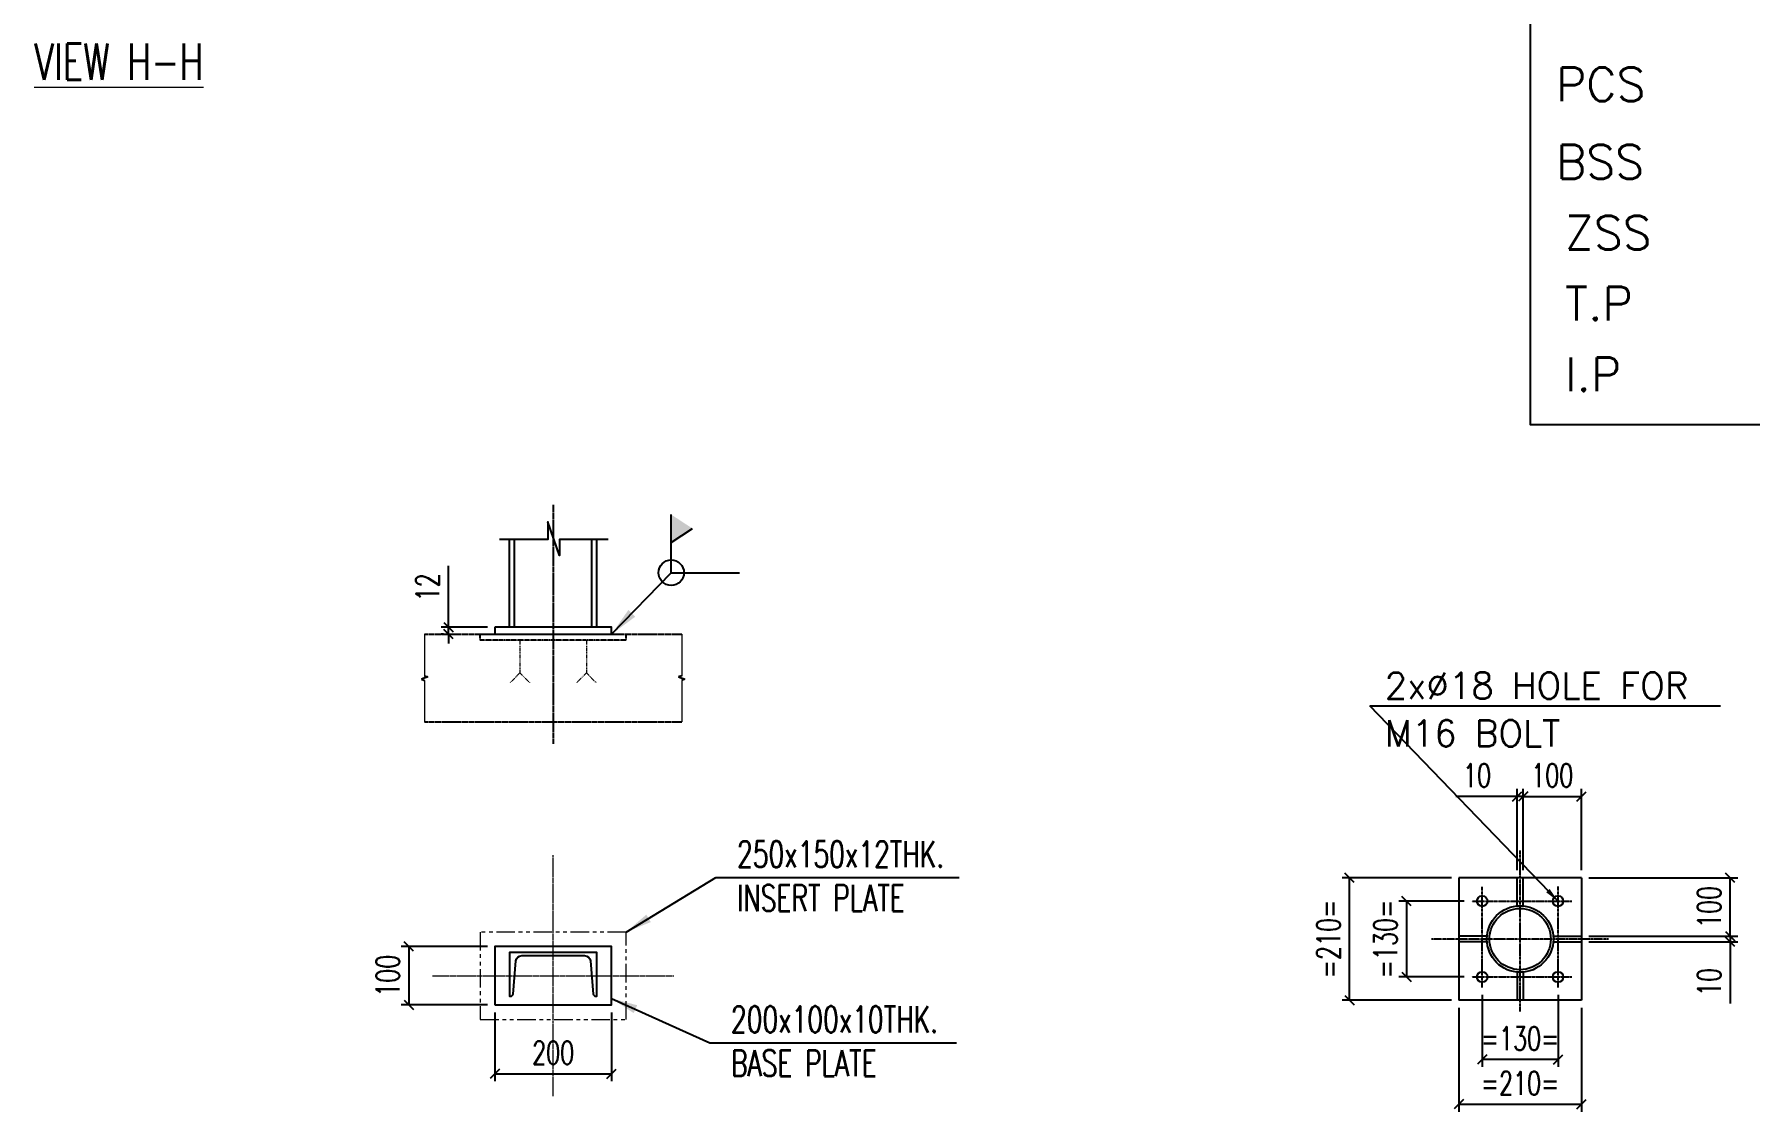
# Model space of a CAD drawing. Header units: millimetres. Extents: x -243837 to -5443, y 40 to 285140.
# Drawn here: x -71594 to -42190, y 102993 to 121458 of the extents above; entities that cross this region are included whole.
import ezdxf

# ---------------------------------------------------------------- set-up
doc = ezdxf.new("R2010")
doc.units = ezdxf.units.MM
for name, pattern in [('CENTER', [50.8, 31.75, -6.35, 6.35, -6.35]), ('CENTER2', [1.125, 0.75, -0.125, 0.125, -0.125]), ('HIDDEN', [0.375, 0.25, -0.125]), ('PHANTOM', [63.5, 31.75, -6.35, 6.35, -6.35, 6.35, -6.35])]:
    doc.linetypes.add(name, pattern=pattern)
for name, color, linetype, lineweight in [('CEN', 1, 'CENTER', 9), ('DIM', 1, 'Continuous', 9), ('PHANTAM', 21, 'PHANTOM', 0), ('R-OBJECT', 2, 'Continuous', 20), ('TEXT', 255, 'Continuous', 18)]:
    doc.layers.add(name, color=color, linetype=linetype, lineweight=lineweight)
for name, color, linetype in [('center', 1, 'CENTER2'), ('center line', 1, 'CENTER'), ('CONTOUR50', 4, 'Continuous'), ('object', 4, 'Continuous')]:
    doc.layers.add(name, color=color, linetype=linetype)
doc.styles.add('KA', font='romans.shx', dxfattribs={"width": 0.7})
doc.styles.add('RD', font='ROMAND.SHX')
doc.styles.add('romans', font='romans.shx', dxfattribs={"width": 0.7})
doc.dimstyles.new('Copy of rakesh4', dxfattribs={"dimscale": 160, "dimtxt": 2.5, "dimasz": 1, "dimexe": 0.8, "dimexo": 0.8, "dimgap": 1, "dimtad": 1, "dimdec": 0, "dimlfac": 0.25, "dimzin": 0, "dimdsep": 46, "dimtxsty": 'KA', "dimblk": 'OBLIQUE', "dimcen": 1.5, "dimclrd": 1, "dimclre": 1, "dimclrt": 2, "dimadec": 0, "dimazin": 0, "dimtfac": 1, "dimtdec": 0, "dimtmove": 0, "dimatfit": 2, "dimfxl": 0, "dimtolj": 1, "dimtzin": 0, "dimarcsym": 1})
doc.dimstyles.new('ISO-25-10', dxfattribs={"dimscale": 250, "dimtxt": 2.5, "dimasz": 2, "dimexe": 1.25, "dimexo": 0.625, "dimtad": 1, "dimdec": 0, "dimlfac": 0.1, "dimzin": 12, "dimtxsty": 'RD', "dimcen": 2.5, "dimclrd": 1, "dimclre": 1, "dimclrt": 7, "dimadec": 0, "dimazin": 1, "dimtfac": 1, "dimtdec": 0, "dimtmove": 0, "dimatfit": 3, "dimfxl": 1.25, "dimarcsym": 1})
doc.dimstyles.new('KAT', dxfattribs={"dimscale": 125, "dimtxt": 2.5, "dimasz": 2, "dimexe": 1, "dimexo": 0.06, "dimgap": 0.5, "dimtad": 1, "dimdec": 0, "dimzin": 0, "dimdsep": 46, "dimtxsty": 'KA', "dimcen": 1.5, "dimclrd": 1, "dimclre": 1, "dimclrt": 4, "dimadec": 0, "dimazin": 0, "dimtfac": 1, "dimtdec": 0, "dimtmove": 0, "dimatfit": 2, "dimfxl": 1.5, "dimtolj": 1, "dimtzin": 0, "dimarcsym": 0})

# ---------------------------------------------------------------- blocks, each defined once
blk = doc.blocks.new('_Oblique')
at = {"color": 0, "linetype": 'ByBlock', "lineweight": -2}
blk.add_line((-0.5, -0.5), (0.5, 0.5), dxfattribs=at)
blk = doc.blocks.new('*D160')
at = {"layer": 'DEFPOINTS', "color": 0, "transparency": 16777216}
for p in [(-46775, 105122, 0), (-45475, 105122, 0), (-46775, 103888)]:
    blk.add_point(p, dxfattribs=at)
at = {"layer": 'DIM', "color": 1, "lineweight": -2, "transparency": 16777216}
for p, q in [((-46775, 104994), (-46775, 103760)), ((-45475, 104994), (-45475, 103760)), ((-45475, 103888), (-46775, 103888))]:
    blk.add_line(p, q, dxfattribs=at)
at = {"layer": 'DIM', "color": 1, "lineweight": -2, "transparency": 16777216, "xscale": 160, "yscale": 160, "zscale": 160, "rotation": 180}
blk.add_blockref('_Oblique', (-46775, 103888), dxfattribs=at)
at = {"layer": 'DIM', "color": 1, "lineweight": -2, "transparency": 16777216, "xscale": 160, "yscale": 160, "zscale": 160}
blk.add_blockref('_Oblique', (-45475, 103888), dxfattribs=at)
at = {"layer": 'DIM', "color": 2, "transparency": 16777216, "insert": (-46125, 104248), "char_height": 400, "attachment_point": 5, "style": 'KA'}
blk.add_mtext('\\A1;=130=', dxfattribs=at)
blk = doc.blocks.new('*D161')
at = {"layer": 'DEFPOINTS', "color": 0, "transparency": 16777216}
for p in [(-47175, 104902, 0), (-45075, 104902, 0), (-45075, 103121)]:
    blk.add_point(p, dxfattribs=at)
at = {"layer": 'DIM', "color": 1, "lineweight": -2, "transparency": 16777216}
for p, q in [((-47175, 104774), (-47175, 102993)), ((-45075, 104774), (-45075, 102993)), ((-47175, 103121), (-45075, 103121))]:
    blk.add_line(p, q, dxfattribs=at)
at = {"layer": 'DIM', "color": 1, "lineweight": -2, "transparency": 16777216, "xscale": 160, "yscale": 160, "zscale": 160, "rotation": 180}
blk.add_blockref('_Oblique', (-47175, 103121), dxfattribs=at)
at = {"layer": 'DIM', "color": 1, "lineweight": -2, "transparency": 16777216, "xscale": 160, "yscale": 160, "zscale": 160}
blk.add_blockref('_Oblique', (-45075, 103121), dxfattribs=at)
at = {"layer": 'DIM', "color": 2, "transparency": 16777216, "insert": (-46125, 103481), "char_height": 400, "attachment_point": 5, "style": 'KA'}
blk.add_mtext('\\A1;=210=', dxfattribs=at)
blk = doc.blocks.new('*D162')
at = {"layer": 'DEFPOINTS', "color": 0, "transparency": 16777216}
for p in [(-46955, 106602, 0), (-48074, 105302), (-46955, 105302, 0)]:
    blk.add_point(p, dxfattribs=at)
at = {"layer": 'DIM', "color": 1, "lineweight": -2, "transparency": 16777216}
for p, q in [((-47083, 106602), (-48202, 106602)), ((-48074, 106602), (-48074, 105302)), ((-47083, 105302), (-48202, 105302))]:
    blk.add_line(p, q, dxfattribs=at)
at = {"layer": 'DIM', "color": 1, "lineweight": -2, "transparency": 16777216, "xscale": 160, "yscale": 160, "zscale": 160}
for p, rotation in [((-48074, 106602), 90), ((-48074, 105302), 270)]:
    blk.add_blockref('_Oblique', p, dxfattribs=dict(at, rotation=rotation))
at = {"layer": 'DIM', "color": 2, "transparency": 16777216, "insert": (-48434, 105952), "char_height": 400, "attachment_point": 5, "rotation": 90, "style": 'KA'}
blk.add_mtext('\\A1;=130=', dxfattribs=at)
blk = doc.blocks.new('*D163')
at = {"layer": 'DEFPOINTS', "color": 0, "transparency": 16777216}
for p in [(-49049, 107002), (-47175, 107002, 0), (-47175, 104902, 0)]:
    blk.add_point(p, dxfattribs=at)
at = {"layer": 'DIM', "color": 1, "lineweight": -2, "transparency": 16777216}
for p, q in [((-47303, 107002), (-49177, 107002)), ((-49049, 104902), (-49049, 107002)), ((-47303, 104902), (-49177, 104902))]:
    blk.add_line(p, q, dxfattribs=at)
at = {"layer": 'DIM', "color": 1, "lineweight": -2, "transparency": 16777216, "xscale": 160, "yscale": 160, "zscale": 160}
for p, rotation in [((-49049, 107002), 90), ((-49049, 104902), 270)]:
    blk.add_blockref('_Oblique', p, dxfattribs=dict(at, rotation=rotation))
at = {"layer": 'DIM', "color": 2, "transparency": 16777216, "insert": (-49409, 105952), "char_height": 400, "attachment_point": 5, "rotation": 90, "style": 'KA'}
blk.add_mtext('\\A1;=210=', dxfattribs=at)
blk = doc.blocks.new('*D164')
at = {"layer": 'DEFPOINTS', "color": 0, "transparency": 16777216}
for p in [(-45075, 106002, 0), (-45075, 105902, 0), (-42524, 105902)]:
    blk.add_point(p, dxfattribs=at)
at = {"layer": 'DIM', "color": 1, "lineweight": -2, "transparency": 16777216}
for p, q in [((-42524, 106002), (-42524, 106162)), ((-44947, 106002), (-42396, 106002)), ((-44947, 105902), (-42396, 105902)), ((-42524, 106002), (-42524, 105902)), ((-42524, 105902), (-42524, 104848))]:
    blk.add_line(p, q, dxfattribs=at)
at = {"layer": 'DIM', "color": 1, "lineweight": -2, "transparency": 16777216, "xscale": 160, "yscale": 160, "zscale": 160}
for p, rotation in [((-42524, 106002), 270), ((-42524, 105902), 90)]:
    blk.add_blockref('_Oblique', p, dxfattribs=dict(at, rotation=rotation))
at = {"layer": 'DIM', "color": 2, "transparency": 16777216, "insert": (-42884, 105215), "char_height": 400, "attachment_point": 5, "rotation": 90, "style": 'KA'}
blk.add_mtext('\\A1;10', dxfattribs=at)
blk = doc.blocks.new('*D165')
at = {"layer": 'DEFPOINTS', "color": 0, "transparency": 16777216}
for p in [(-45075, 107002, 0), (-42524, 107002), (-45075, 106002, 0)]:
    blk.add_point(p, dxfattribs=at)
at = {"layer": 'DIM', "color": 1, "lineweight": -2, "transparency": 16777216}
for p, q in [((-44947, 107002), (-42396, 107002)), ((-42524, 106002), (-42524, 107002)), ((-44947, 106002), (-42396, 106002))]:
    blk.add_line(p, q, dxfattribs=at)
at = {"layer": 'DIM', "color": 1, "lineweight": -2, "transparency": 16777216, "xscale": 160, "yscale": 160, "zscale": 160}
for p, rotation in [((-42524, 107002), 90), ((-42524, 106002), 270)]:
    blk.add_blockref('_Oblique', p, dxfattribs=dict(at, rotation=rotation))
at = {"layer": 'DIM', "color": 2, "transparency": 16777216, "insert": (-42884, 106502), "char_height": 400, "attachment_point": 5, "rotation": 90, "style": 'KA'}
blk.add_mtext('\\A1;100', dxfattribs=at)
blk = doc.blocks.new('*D166')
at = {"layer": 'DEFPOINTS', "color": 0, "transparency": 16777216}
for p in [(-46175, 108397), (-46175, 107002, 0), (-46075, 107002, 0)]:
    blk.add_point(p, dxfattribs=at)
at = {"layer": 'DIM', "color": 1, "lineweight": -2, "transparency": 16777216}
for p, q in [((-46175, 107130), (-46175, 108525)), ((-46075, 107130), (-46075, 108525)), ((-46175, 108397), (-47229, 108397)), ((-46075, 108397), (-46175, 108397)), ((-46075, 108397), (-45915, 108397))]:
    blk.add_line(p, q, dxfattribs=at)
at = {"layer": 'DIM', "color": 1, "lineweight": -2, "transparency": 16777216, "xscale": 160, "yscale": 160, "zscale": 160}
blk.add_blockref('_Oblique', (-46175, 108397), dxfattribs=at)
at = {"layer": 'DIM', "color": 1, "lineweight": -2, "transparency": 16777216, "xscale": 160, "yscale": 160, "zscale": 160, "rotation": 180}
blk.add_blockref('_Oblique', (-46075, 108397), dxfattribs=at)
at = {"layer": 'DIM', "color": 2, "transparency": 16777216, "insert": (-46862, 108757), "char_height": 400, "attachment_point": 5, "style": 'KA'}
blk.add_mtext('\\A1;10', dxfattribs=at)
blk = doc.blocks.new('*D167')
at = {"layer": 'DEFPOINTS', "color": 0, "transparency": 16777216}
for p in [(-45075, 108397), (-46075, 107002, 0), (-45075, 107002, 0)]:
    blk.add_point(p, dxfattribs=at)
at = {"layer": 'DIM', "color": 1, "lineweight": -2, "transparency": 16777216}
for p, q in [((-46075, 107130), (-46075, 108525)), ((-45075, 107130), (-45075, 108525)), ((-46075, 108397), (-45075, 108397))]:
    blk.add_line(p, q, dxfattribs=at)
at = {"layer": 'DIM', "color": 1, "lineweight": -2, "transparency": 16777216, "xscale": 160, "yscale": 160, "zscale": 160, "rotation": 180}
blk.add_blockref('_Oblique', (-46075, 108397), dxfattribs=at)
at = {"layer": 'DIM', "color": 1, "lineweight": -2, "transparency": 16777216, "xscale": 160, "yscale": 160, "zscale": 160}
blk.add_blockref('_Oblique', (-45075, 108397), dxfattribs=at)
at = {"layer": 'DIM', "color": 2, "transparency": 16777216, "insert": (-45575, 108757), "char_height": 400, "attachment_point": 5, "style": 'KA'}
blk.add_mtext('\\A1;100', dxfattribs=at)
blk = doc.blocks.new('*D171')
at = {"layer": 'DEFPOINTS', "color": 0, "transparency": 16777216}
for p in [(-64492, 111295), (-64450, 111175), (-63700, 111295)]:
    blk.add_point(p, dxfattribs=at)
at = {"layer": 'DIM', "color": 1, "lineweight": -2, "transparency": 16777216}
for p, q in [((-64492, 111295), (-64492, 112348)), ((-63828, 111295), (-64620, 111295)), ((-64578, 111175), (-64620, 111175)), ((-64492, 111175), (-64492, 111295)), ((-64492, 111175), (-64492, 111015))]:
    blk.add_line(p, q, dxfattribs=at)
at = {"layer": 'DIM', "color": 1, "lineweight": -2, "transparency": 16777216, "xscale": 160, "yscale": 160, "zscale": 160}
for p, rotation in [((-64492, 111295), 270), ((-64492, 111175), 90)]:
    blk.add_blockref('_Oblique', p, dxfattribs=dict(at, rotation=rotation))
at = {"layer": 'DIM', "color": 2, "transparency": 16777216, "insert": (-64852, 111982), "char_height": 400, "attachment_point": 5, "rotation": 90, "style": 'KA'}
blk.add_mtext('\\A1;12', dxfattribs=at)
blk = doc.blocks.new('*D173')
at = {"layer": 'DEFPOINTS', "color": 0, "transparency": 16777216}
for p in [(-63700, 105822), (-65176, 104822), (-63700, 104822)]:
    blk.add_point(p, dxfattribs=at)
at = {"layer": 'DIM', "color": 1, "lineweight": -2, "transparency": 16777216}
for p, q in [((-63828, 105822), (-65304, 105822)), ((-65176, 105822), (-65176, 104822)), ((-63828, 104822), (-65304, 104822))]:
    blk.add_line(p, q, dxfattribs=at)
at = {"layer": 'DIM', "color": 1, "lineweight": -2, "transparency": 16777216, "xscale": 160, "yscale": 160, "zscale": 160}
for p, rotation in [((-65176, 105822), 90), ((-65176, 104822), 270)]:
    blk.add_blockref('_Oblique', p, dxfattribs=dict(at, rotation=rotation))
at = {"layer": 'DIM', "color": 2, "transparency": 16777216, "insert": (-65536, 105322), "char_height": 400, "attachment_point": 5, "rotation": 90, "style": 'KA'}
blk.add_mtext('\\A1;100', dxfattribs=at)
blk = doc.blocks.new('*D174')
at = {"layer": 'DEFPOINTS', "color": 0, "transparency": 16777216}
for p in [(-63700, 104822), (-61700, 104822), (-61700, 103643)]:
    blk.add_point(p, dxfattribs=at)
at = {"layer": 'DIM', "color": 1, "lineweight": -2, "transparency": 16777216}
for p, q in [((-63700, 104694), (-63700, 103515)), ((-61700, 104694), (-61700, 103515)), ((-63700, 103643), (-61700, 103643))]:
    blk.add_line(p, q, dxfattribs=at)
at = {"layer": 'DIM', "color": 1, "lineweight": -2, "transparency": 16777216, "xscale": 160, "yscale": 160, "zscale": 160, "rotation": 180}
blk.add_blockref('_Oblique', (-63700, 103643), dxfattribs=at)
at = {"layer": 'DIM', "color": 1, "lineweight": -2, "transparency": 16777216, "xscale": 160, "yscale": 160, "zscale": 160}
blk.add_blockref('_Oblique', (-61700, 103643), dxfattribs=at)
at = {"layer": 'DIM', "color": 2, "transparency": 16777216, "insert": (-62700, 104003), "char_height": 400, "attachment_point": 5, "style": 'KA'}
blk.add_mtext('\\A1;200', dxfattribs=at)

msp = doc.modelspace()

# ---------------------------------------------------------------- hatches: boundary and pattern name
h = msp.add_hatch(color=1)
h.dxf.hatch_style = 1
h.paths.add_polyline_path([(-60676.21, 112746.71), (-60310.04, 112986.37), (-60676.21, 113226.03)])

# ---------------------------------------------------------------- linework, layer by layer
for p, q in [((-60676.21, 112230.22, -1297319.5), (-60676.21, 113226.03, -1297319.5)), ((-60676.21, 112746.71, -1297319.5), (-60310.04, 112986.37, -1297319.5)), ((-63450.31, 111295.15, -6486597.52), (-63450.31, 112801.28, -6486597.52)), ((-63360.31, 111295.15, -6486597.52), (-63360.31, 112801.28, -6486597.52)), ((-62040.31, 111295.15, -6486597.52), (-62040.31, 112801.28, -6486597.52)), ((-61950.31, 111295.15, -6486597.52), (-61950.31, 112801.28, -6486597.52)), ((-64848.47, 110445.15, -3243298.76), (-64958.37, 110405.15, -3243298.76)), ((-64958.37, 110405.15, -3243298.76), (-64903.42, 110385.15, -3243298.76)), ((-64903.42, 110465.15, -3243298.76), (-64848.47, 110445.15, -3243298.76)), ((-60497.19, 110465.15, -3243298.76), (-60552.14, 110445.15, -3243298.76)), ((-60552.14, 110445.15, -3243298.76), (-60442.24, 110405.15, -3243298.76)), ((-60442.24, 110405.15, -3243298.76), (-60497.19, 110385.15, -3243298.76))]:
    msp.add_line(p, q)
at = {"color": 6, "linetype": 'PHANTOM'}
for p, q in [((-64903.42, 111175.15, -6486597.52), (-60497.19, 111175.15, -6486597.52)), ((-64903.42, 109675.15), (-60497.19, 109675.15))]:
    msp.add_line(p, q, dxfattribs=at)
at = {"color": 3, "linetype": 'HIDDEN'}
for p, q in [((-63950.31, 111075.15), (-63950.31, 111175.15)), ((-61450.31, 111075.15), (-61450.31, 111175.15)), ((-61450.31, 111075.15), (-63950.31, 111075.15))]:
    msp.add_line(p, q, dxfattribs=at)
at = {"color": 1}
msp.add_lwpolyline([(-30008.18, 136086.52), (-30008.18, 114762.68), (-45947.36, 114762.68), (-45947.93, 136086.52)], close=True, dxfattribs=at)
at = {"elevation": -6486597.52}
msp.add_lwpolyline([(-63700.31, 111295.15), (-63700.31, 111175.15), (-61700.31, 111175.15), (-61700.31, 111295.15)], close=True, dxfattribs=at)
msp.add_lwpolyline([(-63700.31, 104822.17), (-61700.31, 104822.17), (-61700.31, 105822.17), (-63700.31, 105822.17)], close=True)
at = {"color": 7}
msp.add_lwpolyline([(-63427.58, 104972.17, 0.38887873), (-63387.73, 105008.68), (-63338.02, 105576.89, -0.38887873), (-63238.4, 105668.17), (-62162.21, 105668.17, -0.38887873), (-62062.59, 105576.89), (-62012.88, 105008.68, 0.38887873), (-61973.03, 104972.17), (-61950.31, 104972.17), (-61950.31, 105722.17), (-63450.31, 105722.17), (-63450.31, 104972.17)], format="xyb", close=True, dxfattribs=at)
msp.add_circle((-60676.21, 112230.22, -1297319.5), 218.55)
at = {"layer": 'CEN', "color": 1}
for p, q in [((-62700.31, 103256.41), (-62700.31, 107387.93)), ((-64766.07, 105322.17), (-60634.54, 105322.17))]:
    msp.add_line(p, q, dxfattribs=at)
at = {"layer": 'center'}
for p, q in [((-46125.32, 104708.66, 3302.61), (-46125.32, 107468.07, 3302.61)), ((-46775.32, 105121.82, 3302.61), (-46775.32, 106844.58, 3302.61)), ((-45475.32, 105121.82, 3302.61), (-45475.32, 106850.42, 3302.61)), ((-46955.32, 106601.82, 3302.61), (-45238.61, 106601.82, 3302.61)), ((-44609.06, 105951.82, 3302.61), (-47641.57, 105951.82, 3302.61)), ((-46955.32, 105301.82, 3302.61), (-45238.61, 105301.82, 3302.61))]:
    msp.add_line(p, q, dxfattribs=at)
at = {"layer": 'center line'}
msp.add_line((-62700.31, 113393.38), (-62700.31, 109293.35), dxfattribs=at)
at = {"layer": 'CONTOUR50'}
for p, q in [((-47175.32, 107001.82, 3302.61), (-47175.32, 104901.82, 3302.61)), ((-45075.32, 107001.82, 3302.61), (-47175.32, 107001.82, 3302.61)), ((-46175.32, 106519.62, 3302.61), (-46175.32, 107001.82, 3302.61)), ((-46075.32, 106519.62, 3302.61), (-46075.32, 107001.82, 3302.61)), ((-45075.32, 107001.82, 3302.61), (-45075.32, 104901.82, 3302.61)), ((-46693.12, 106001.82, 3302.61), (-47175.32, 106001.82, 3302.61)), ((-46693.12, 105901.82, 3302.61), (-47175.32, 105901.82, 3302.61)), ((-45557.51, 106001.82, 3302.61), (-45075.32, 106001.82, 3302.61)), ((-45557.51, 105901.82, 3302.61), (-45075.32, 105901.82, 3302.61)), ((-46175.32, 105384.01, 3302.61), (-46175.32, 104901.82, 3302.61)), ((-46075.32, 105384.01, 3302.61), (-46075.32, 104901.82, 3302.61)), ((-45075.32, 104901.82, 3302.61), (-47175.32, 104901.82, 3302.61))]:
    msp.add_line(p, q, dxfattribs=at)
for centre, radius in [((-46775.32, 106601.82, 3302.61), 90), ((-46125.32, 105951.82, 3302.61), 570), ((-46125.32, 105951.82, 3302.61), 525), ((-45475.32, 106601.82, 3302.61), 90), ((-46775.32, 105301.82, 3302.61), 90), ((-45475.32, 105301.82, 3302.61), 90)]:
    msp.add_circle(centre, radius, dxfattribs=at)
at = {"layer": 'object', "color": 1, "elevation": -6486597.52}
msp.add_lwpolyline([(-61760.11, 112801.28), (-62592.79, 112801.28), (-62592.79, 112524.62), (-62794.27, 113100.83), (-62794.27, 112801.28), (-63620.05, 112801.28)], dxfattribs=at)
at = {"layer": 'PHANTAM', "ltscale": 2}
for p, q in [((-63270.39, 111075.15), (-63270.39, 110513.54)), ((-62130.22, 111075.15), (-62130.22, 110513.54)), ((-63270.39, 110513.54), (-63435.37, 110348.56)), ((-63270.39, 110513.54), (-63105.4, 110348.56)), ((-62130.22, 110513.54), (-62295.21, 110348.56)), ((-62130.22, 110513.54), (-61965.24, 110348.56))]:
    msp.add_line(p, q, dxfattribs=at)
at = {"layer": 'PHANTAM', "ltscale": 10}
msp.add_lwpolyline([(-63950.31, 104572.17), (-61450.31, 104572.17), (-61450.31, 106072.17), (-63950.31, 106072.17)], close=True, dxfattribs=at)
at = {"layer": 'R-OBJECT', "linetype": 'Continuous', "ltscale": 10}
for points, elevation in [([(-64903.42, 111175.15), (-64903.42, 110465.15)], -6486597.52), ([(-60497.19, 111175.15), (-60497.19, 110465.15)], -6486597.52), ([(-64903.42, 110385.15), (-64903.42, 109675.15)], -3243298.76), ([(-60497.19, 110385.15), (-60497.19, 109675.15)], -3243298.76)]:
    msp.add_lwpolyline(points, dxfattribs=dict(at, elevation=elevation))

# ---------------------------------------------------------------- texts
at = {"color": 2, "lineweight": 5, "style": 'KA'}
for s, p in [('2x%%C18 HOLE FOR', (-48446.51, 110069.14, 3302.61)), ('M16 BOLT', (-48446.51, 109253.69, 3302.61))]:
    msp.add_text(s, height=450, dxfattribs=at).set_placement(p)
at = {"color": 2, "ltscale": 10, "char_height": 450, "attachment_point": 1, "style": 'KA'}
for s, insert, width in [('250x150x12THK. INSERT PLATE', (-59548.41, 107631.69), 5485.7143), ('200x100x10THK. BASE PLATE', (-59653.62, 104800.03), 4821.4507)]:
    msp.add_mtext(s, dxfattribs=dict(at, insert=insert, width=width))
at = {"layer": 'TEXT', "color": 2, "style": 'KA', "width": 0.7}
msp.add_text('%%UVIEW H-H', height=624, dxfattribs=at).set_placement((-71594.36, 120676.04, 1078793404.15))
at = {"layer": 'TEXT', "color": 2, "style": 'romans'}
for s, p in [('PCS', (-45509.7, 120313.27)), ('BSS', (-45509.7, 118983.76)), ('ZSS', (-45357.02, 117769.48)), ('T.P', (-45357.02, 116555.2)), ('I.P', (-45357.02, 115340.92))]:
    msp.add_text(s, height=577.368, dxfattribs=at).set_placement(p)

# ---------------------------------------------------------------- dimensions: what is measured, and where the dimension line sits
at = {"layer": 'DIM'}
for base, p1, p2, picture, middle in [((-64492.45, 111295.15), (-64450.31, 111175.15), (-63700.31, 111295.15), '*D171', (-64852.45, 111981.82)), ((-42524.47, 105901.82, 3302.61), (-45075.32, 106001.82, 3302.61), (-45075.32, 105901.82, 3302.61), '*D164', (-42884.47, 105215.15, 3302.61))]:
    dim = msp.add_linear_dim(base=base, p1=p1, p2=p2, angle=90, dimstyle='Copy of rakesh4', override={"dimlfac": 0.1}, dxfattribs=at)
    dim.commit()
    dim.dimension.update_dxf_attribs({"geometry": picture, "text_midpoint": middle})
for base, p1, p2, picture, middle in [((-46175.32, 108397.42, 3302.61), (-46075.32, 107001.82, 3302.61), (-46175.32, 107001.82, 3302.61), '*D166', (-46861.98, 108757.42, 3302.61)), ((-61700.31, 103643.18), (-63700.31, 104822.17), (-61700.31, 104822.17), '*D174', (-62700.31, 104003.18))]:
    dim = msp.add_linear_dim(base=base, p1=p1, p2=p2, dimstyle='Copy of rakesh4', override={"dimlfac": 0.1}, dxfattribs=at)
    dim.commit()
    dim.dimension.update_dxf_attribs({"geometry": picture, "text_midpoint": middle})
dim = msp.add_linear_dim(base=(-45075.32, 108397.42, 3302.61), p1=(-46075.32, 107001.82, 3302.61), p2=(-45075.32, 107001.82, 3302.61), dimstyle='Copy of rakesh4', override={"dimlfac": 0.1}, dxfattribs=at)
dim.commit()
dim.dimension.update_dxf_attribs({"geometry": '*D167', "text_midpoint": (-45575.32, 108397.42, 3302.61), "dimtype": 160})
for base, p1, p2, picture, middle in [((-49048.9, 107001.82, 3302.61), (-47175.32, 104901.82, 3302.61), (-47175.32, 107001.82, 3302.61), '*D163', (-49048.9, 105951.82, 3302.61)), ((-48074.11, 105301.82, 3302.61), (-46955.32, 106601.82, 3302.61), (-46955.32, 105301.82, 3302.61), '*D162', (-48074.11, 105951.82, 3302.61))]:
    dim = msp.add_linear_dim(base=base, p1=p1, p2=p2, angle=90, text='=<>=', dimstyle='Copy of rakesh4', override={"dimlfac": 0.1}, dxfattribs=at)
    dim.commit()
    dim.dimension.update_dxf_attribs({"geometry": picture, "text_midpoint": middle, "dimtype": 160})
for base, p1, p2, picture, middle in [((-42524.47, 107001.82, 3302.61), (-45075.32, 106001.82, 3302.61), (-45075.32, 107001.82, 3302.61), '*D165', (-42524.47, 106501.82, 3302.61)), ((-65175.94, 104822.17), (-63700.31, 105822.17), (-63700.31, 104822.17), '*D173', (-65175.94, 105322.17))]:
    dim = msp.add_linear_dim(base=base, p1=p1, p2=p2, angle=90, dimstyle='Copy of rakesh4', override={"dimlfac": 0.1}, dxfattribs=at)
    dim.commit()
    dim.dimension.update_dxf_attribs({"geometry": picture, "text_midpoint": middle, "dimtype": 160})
for base, p1, p2, picture, middle in [((-46775.32, 103888.11, 3302.61), (-45475.32, 105121.82, 3302.61), (-46775.32, 105121.82, 3302.61), '*D160', (-46125.32, 103888.11, 3302.61)), ((-45075.32, 103121.1, 3302.61), (-47175.32, 104901.82, 3302.61), (-45075.32, 104901.82, 3302.61), '*D161', (-46125.32, 103121.1, 3302.61))]:
    dim = msp.add_linear_dim(base=base, p1=p1, p2=p2, text='=<>=', dimstyle='Copy of rakesh4', override={"dimlfac": 0.1}, dxfattribs=at)
    dim.commit()
    dim.dimension.update_dxf_attribs({"geometry": picture, "text_midpoint": middle, "dimtype": 160})

# ---------------------------------------------------------------- leaders
msp.add_leader([(-61700.31, 111175.15, -1297319.5), (-60676.21, 112230.22, -1297319.5), (-59508.63, 112230.22, -1297319.5)], dimstyle='ISO-25-10')
at = {"lineweight": 5}
msp.add_leader([(-45475.32, 106601.82, 3302.61), (-48699.07, 109947.28, 3302.61), (-42689.14, 109947.28, 3302.61)], dimstyle='KAT', override={"dimtad": 0}, dxfattribs=at)
for points in [[(-61450.31, 106072.17), (-59909.21, 107007.61), (-55741.98, 107007.61)], [(-61700.31, 104934.3), (-60014.42, 104175.95), (-55786.43, 104175.95)]]:
    msp.add_leader(points, dimstyle='KAT', override={"dimscale": 225, "dimexo": 1, "dimlfac": 0.1, "dimfxl": 0.18, "dimarcsym": 1})

doc.saveas('drawing.dxf')
